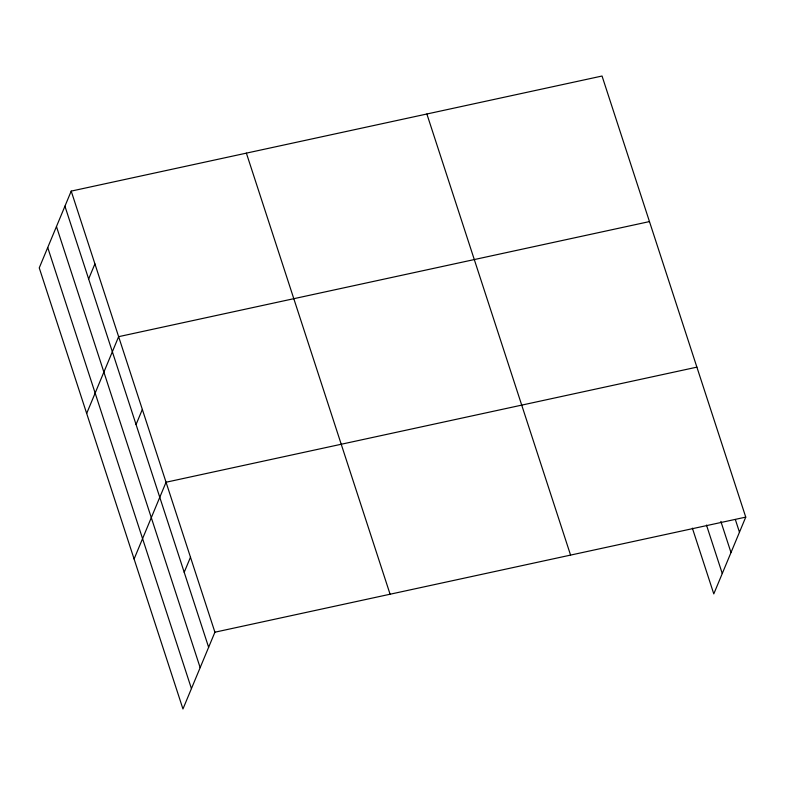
<?xml version="1.0" encoding="UTF-8"?>
<svg xmlns="http://www.w3.org/2000/svg" width="785" height="785" viewBox="0 0 785 785"><rect width="100%" height="100%" fill="white"/><g stroke="black" fill="none" stroke-linecap="round" stroke-linejoin="round"><path stroke-width="1.18" d="M71.209 191.108L39.25 267.881L182.954 708.973L214.913 632.2L71.209 191.108L602.046 76.027L745.75 517.119L713.791 593.892L692.37 528.138M88.646 278.96L94.916 263.888M86.674 413.44L118.633 336.667L649.47 221.586M136.06 424.528L142.34 409.446M134.098 558.998L166.047 482.235L696.894 367.144M184.2 572.294L190.48 557.222M214.913 632.2L745.75 517.119M735.339 519.513L739.47 532.201M720.856 521.407L731.002 552.562M706.48 525.077L722.269 573.531M426.873 114.002L570.577 555.103M246.382 153.134L390.086 594.225M64.929 206.18L208.633 647.282M56.461 226.541L200.155 667.642M47.728 247.52L191.432 688.612"/></g></svg>
